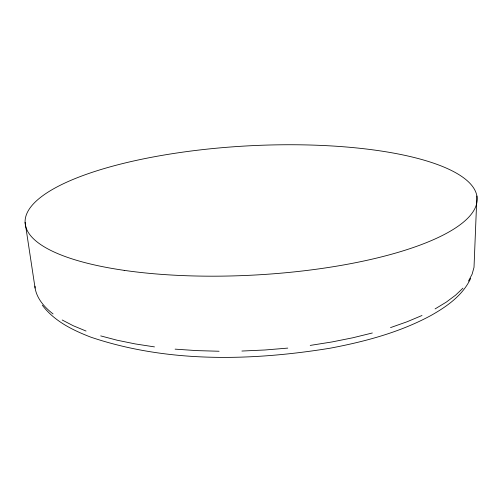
<?xml version="1.0" encoding="UTF-8"?>
<svg xmlns="http://www.w3.org/2000/svg" width="502" height="502" viewBox="0 0 502 502"><rect width="100%" height="100%" fill="white"/><g stroke="black" fill="none" stroke-linecap="round" stroke-linejoin="round"><path stroke-width="0.75" d="M476.9 196.006L474.013 267.353L472.118 274.18L468.454 281.133M470.681 278.384C462.794 295.458 446.585 306.728 430.66 315.651C399.466 332.481 364.828 341.63 330.197 348.193C251.182 361.013 167.712 363.034 91.025 337.231C72.859 330.247 54.304 321.211 42.356 305.254M462.951 288.154L455.571 295.17L446.284 302.122L435.083 308.918M422.006 315.494L407.122 321.751L390.518 327.611M372.34 332.983L352.749 337.79L331.966 341.956L310.217 345.414M287.765 348.106L264.899 349.988L241.908 351.042M219.085 351.249L196.728 350.609L175.104 349.147M154.478 346.895L135.082 343.895L117.11 340.212L100.72 335.901M86.049 331.044L73.185 325.716L62.185 319.994M53.074 313.951C44.672 307.419 36.947 298.897 35.084 288.066L25.1 222.33M35.033 286.184L35.084 288.066M124.182 270.358A226.352 64.67 -3.1 0 0 476.58 203.944A226.352 64.67 -3.1 0 0 152.639 157.076A226.352 64.67 -3.1 0 0 124.182 270.358"/></g></svg>
